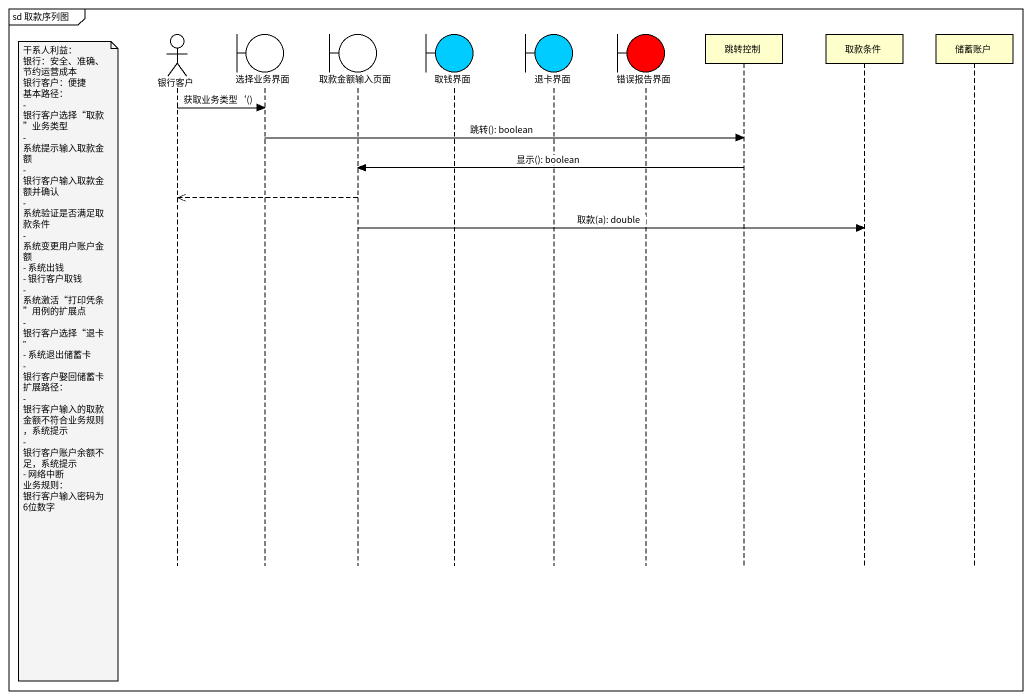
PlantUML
@startuml
mainframe sd 取款序列图
hide footbox
actor 银行客户
boundary 选择业务界面
boundary 取款金额输入页面
boundary 取钱界面 #00CCFF
boundary 退卡界面 #00CCFF
boundary 错误报告界面 #FF0000
participant 跳转控制
participant 取款条件
participant 储蓄账户

银行客户 -> 选择业务界面 : 获取业务类型‘()
选择业务界面 -> 跳转控制 : 跳转(): boolean
跳转控制 -> 取款金额输入页面 : 显示(): boolean
取款金额输入页面 -->> 银行客户
取款金额输入页面 -> 取款条件 : 取款(a): double
note left of 银行客户
  干系人利益：
  银行：安全、准确、节约运营成本
  银行客户：便捷
  基本路径：
  - 银行客户选择“取款”业务类型
  - 系统提示输入取款金额
  - 银行客户输入取款金额并确认
  - 系统验证是否满足取款条件
  - 系统变更用户账户金额
  - 系统出钱
  - 银行客户取钱
  - 系统激活“打印凭条”用例的扩展点
  - 银行客户选择“退卡”
  - 系统退出储蓄卡
  - 银行客户娶回储蓄卡
  扩展路径：
  - 银行客户输入的取款金额不符合业务规则，系统提示
  - 银行客户账户余额不足，系统提示
  - 网络中断
  业务规则：
  银行客户输入密码为6位数字
end note
@enduml
